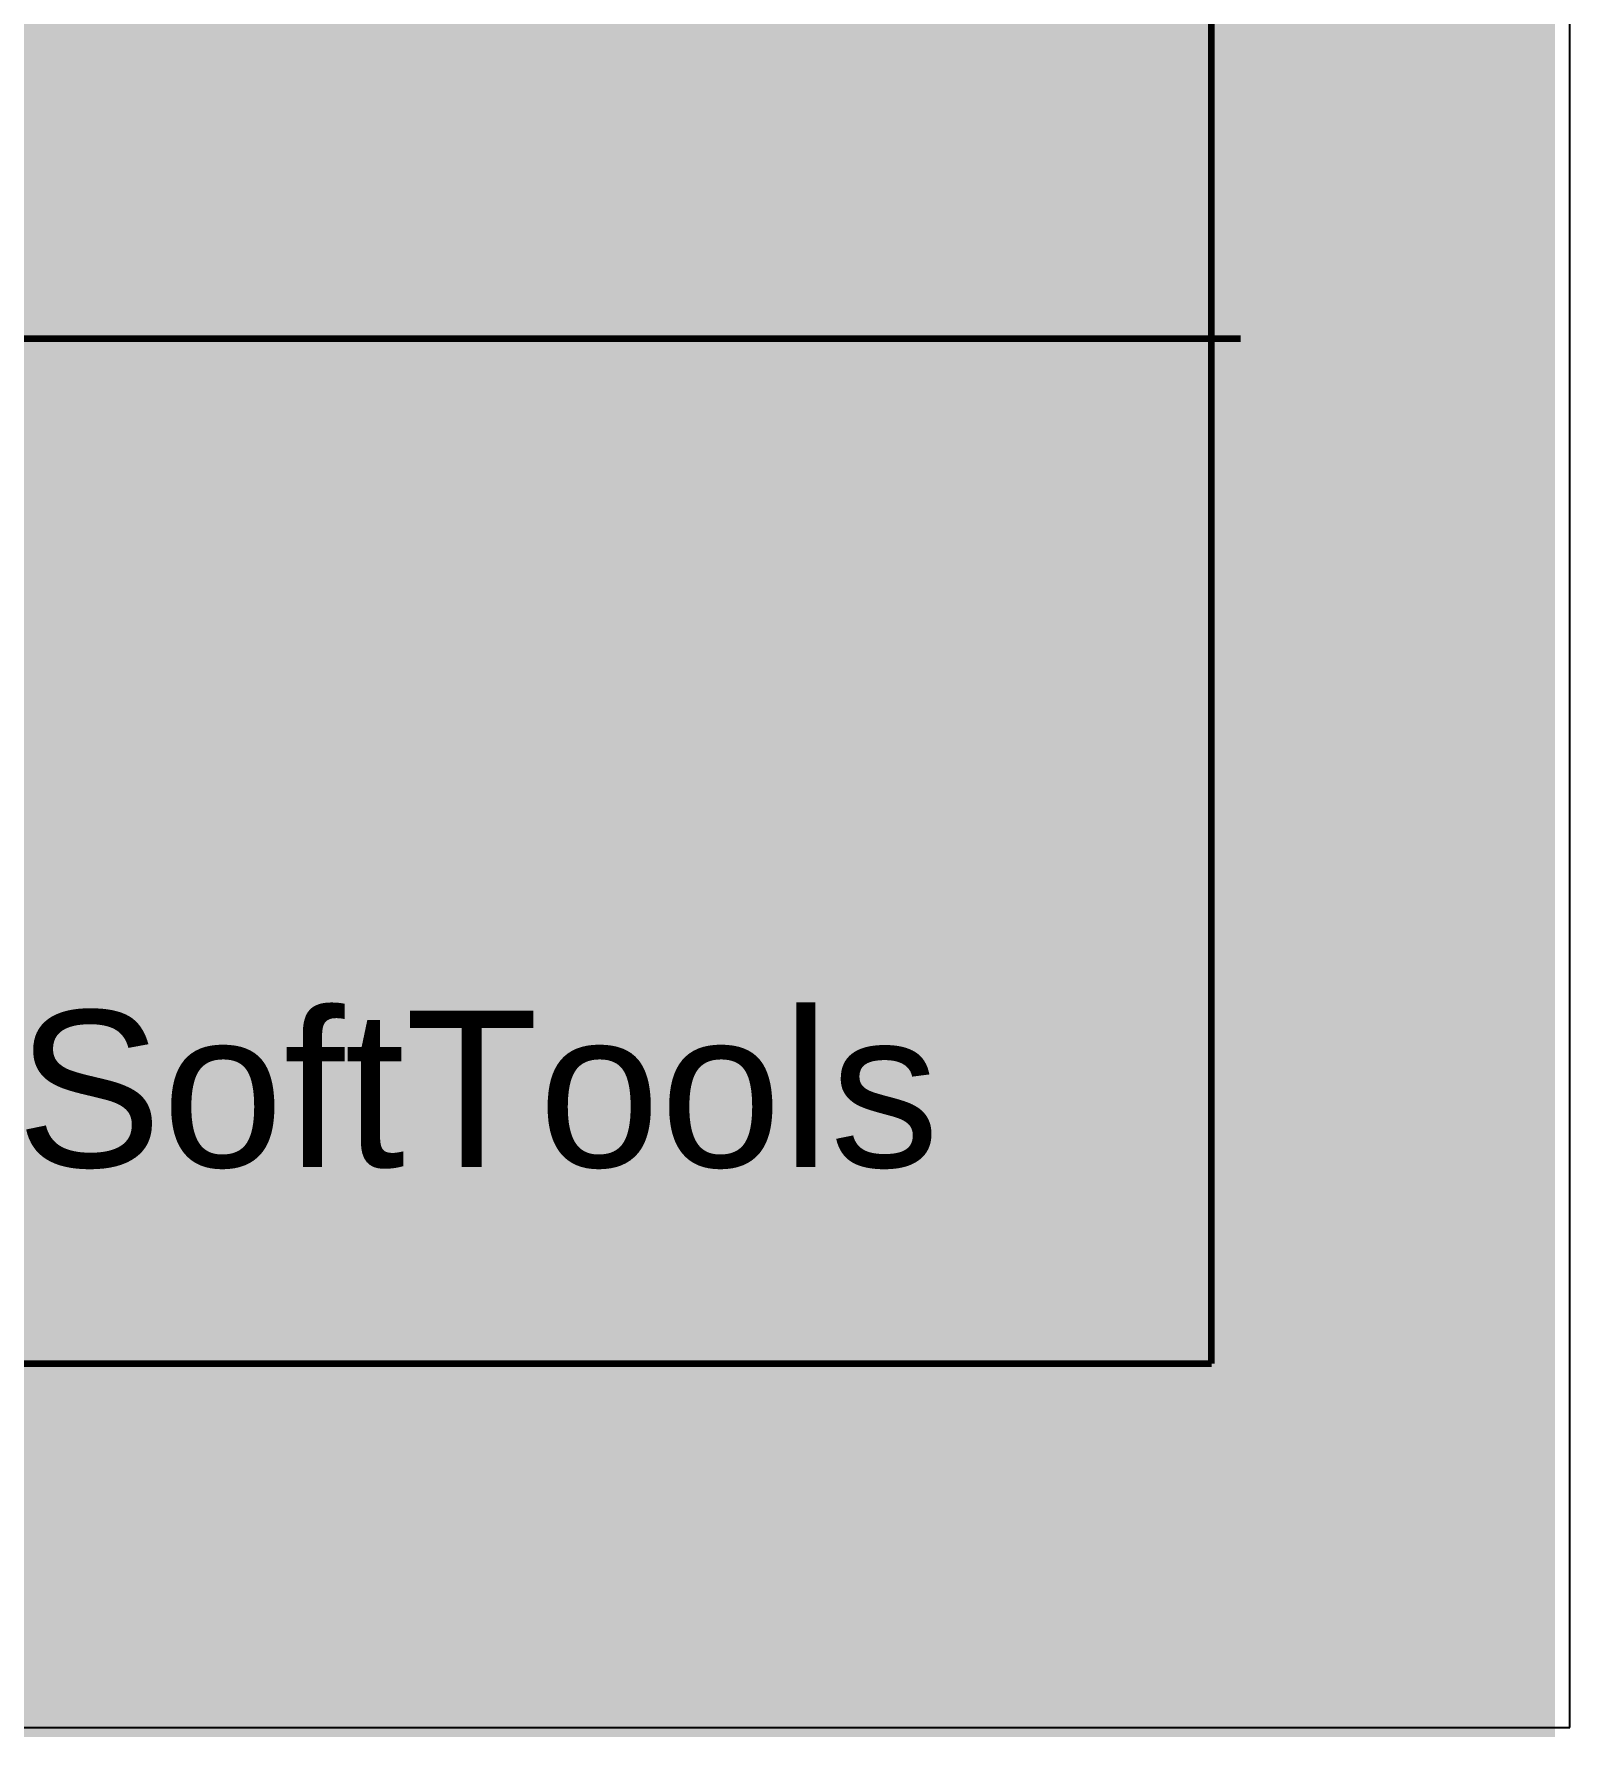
# Model space of a CAD drawing. Header units: millimetres. Extents: x 0 to 295, y 2 to 210.
# Drawn here: x 272.94 to 294.65, y 1.77 to 25.84 of the extents above; entities that cross this region are included whole.
import ezdxf
from ezdxf.xclip import XClip

# ---------------------------------------------------------------- set-up
doc = ezdxf.new("R2010")
doc.units = ezdxf.units.MM
doc.header["$MEASUREMENT"] = 0
doc.layers.get('0').update_dxf_attribs({"linetype": 'CONTINUOUS'})
doc.layers.add('283D420', color=7, linetype='CONTINUOUS')
doc.styles.add('283D4C0', font='Arial.ttf')

# ---------------------------------------------------------------- blocks, each defined once
blk = doc.blocks.new('MF27EC030')
at = {"true_color": 0x000007}
h = blk.add_hatch(color=0, dxfattribs=at)
h.paths.add_polyline_path([(279.939, 4.855), (280.267, 4.855), (280.382, 3.805), (280.989, 4.855), (281.317, 4.855), (281.038, 3.543), (280.808, 3.543), (281.038, 4.593), (280.431, 3.543), (280.234, 3.543), (280.103, 4.642), (279.874, 3.543), (279.644, 3.543)])
edge = h.paths.add_edge_path()
edge.add_spline(control_points=[(284.072, 3.707), (283.99, 3.641), (283.924, 3.592), (283.858, 3.559), (283.858, 3.559), (283.776, 3.527), (283.711, 3.51), (283.629, 3.51), (283.629, 3.51), (283.498, 3.51), (283.399, 3.543), (283.334, 3.625), (283.334, 3.625), (283.252, 3.691), (283.219, 3.773), (283.219, 3.887), (283.219, 3.887), (283.219, 3.969), (283.235, 4.035), (283.268, 4.084), (283.268, 4.084), (283.301, 4.133), (283.35, 4.183), (283.399, 4.215), (283.399, 4.215), (283.465, 4.248), (283.53, 4.281), (283.612, 4.297), (283.612, 4.297), (283.662, 4.297), (283.744, 4.314), (283.891, 4.314), (283.891, 4.314), (284.022, 4.314), (284.137, 4.33), (284.186, 4.363), (284.186, 4.363), (284.203, 4.429), (284.219, 4.478), (284.219, 4.511), (284.219, 4.511), (284.219, 4.56), (284.203, 4.609), (284.154, 4.625), (284.154, 4.625), (284.104, 4.675), (284.039, 4.691), (283.94, 4.691), (283.94, 4.691), (283.842, 4.691), (283.76, 4.675), (283.711, 4.625), (283.711, 4.625), (283.645, 4.593), (283.596, 4.527), (283.58, 4.461)], knot_values=[0, 0, 0, 0, 0.017857, 0.017857, 0.017857, 0.017857, 0.035714, 0.035714, 0.035714, 0.035714, 0.053571, 0.053571, 0.053571, 0.053571, 0.071429, 0.071429, 0.071429, 0.071429, 0.089286, 0.089286, 0.089286, 0.089286, 0.107143, 0.107143, 0.107143, 0.107143, 0.125, 0.125, 0.125, 0.125, 0.142857, 0.142857, 0.142857, 0.142857, 0.160714, 0.160714, 0.160714, 0.160714, 0.178571, 0.178571, 0.178571, 0.178571, 0.196429, 0.196429, 0.196429, 0.196429, 0.214286, 0.214286, 0.214286, 0.214286, 0.232143, 0.232143, 0.232143, 0.232143, 1, 1, 1, 1], degree=3, periodic=0)
edge.add_line((283.58, 4.461), (283.35, 4.478))
edge.add_spline(control_points=[(283.35, 4.478), (283.399, 4.609), (283.465, 4.707), (283.563, 4.773), (283.563, 4.773), (283.662, 4.839), (283.793, 4.871), (283.94, 4.871), (283.94, 4.871), (284.104, 4.871), (284.236, 4.839), (284.334, 4.757), (284.334, 4.757), (284.4, 4.707), (284.432, 4.625), (284.432, 4.543), (284.432, 4.543), (284.432, 4.461), (284.432, 4.379), (284.4, 4.297)], knot_values=[0, 0, 0, 0, 0.05, 0.05, 0.05, 0.05, 0.1, 0.1, 0.1, 0.1, 0.15, 0.15, 0.15, 0.15, 0.2, 0.2, 0.2, 0.2, 1, 1, 1, 1], degree=3, periodic=0)
edge.add_line((284.4, 4.297), (284.334, 3.969))
edge.add_spline(control_points=[(284.334, 3.969), (284.318, 3.871), (284.301, 3.789), (284.301, 3.723), (284.301, 3.723), (284.301, 3.674), (284.301, 3.625), (284.318, 3.543)], knot_values=[0, 0, 0, 0, 0.125, 0.125, 0.125, 0.125, 1, 1, 1, 1], degree=3, periodic=0)
edge.add_line((284.318, 3.543), (284.104, 3.543))
edge.add_spline(control_points=[(284.104, 3.543), (284.088, 3.592), (284.072, 3.641), (284.072, 3.707)], knot_values=[0, 0, 0, 0, 1, 1, 1, 1], degree=3, periodic=0)
edge = h.paths.add_edge_path()
edge.add_spline(control_points=[(284.154, 4.199), (284.121, 4.199), (284.088, 4.183), (284.055, 4.183), (284.055, 4.183), (284.022, 4.166), (283.957, 4.166), (283.875, 4.15), (283.875, 4.15), (283.744, 4.15), (283.662, 4.133), (283.596, 4.117), (283.596, 4.117), (283.547, 4.101), (283.514, 4.068), (283.481, 4.019), (283.481, 4.019), (283.448, 3.986), (283.448, 3.953), (283.448, 3.904), (283.448, 3.904), (283.448, 3.838), (283.465, 3.789), (283.514, 3.74), (283.514, 3.74), (283.547, 3.707), (283.612, 3.691), (283.694, 3.691), (283.694, 3.691), (283.76, 3.691), (283.842, 3.707), (283.908, 3.74), (283.908, 3.74), (283.973, 3.789), (284.022, 3.838), (284.072, 3.904), (284.072, 3.904), (284.104, 3.969), (284.137, 4.068), (284.154, 4.199)], knot_values=[0, 0, 0, 0, 0.025, 0.025, 0.025, 0.025, 0.05, 0.05, 0.05, 0.05, 0.075, 0.075, 0.075, 0.075, 0.1, 0.1, 0.1, 0.1, 0.125, 0.125, 0.125, 0.125, 0.15, 0.15, 0.15, 0.15, 0.175, 0.175, 0.175, 0.175, 0.2, 0.2, 0.2, 0.2, 0.225, 0.225, 0.225, 0.225, 1, 1, 1, 1], degree=3, periodic=0)
h.paths.add_polyline_path([(286.056, 3.543), (286.335, 4.855), (286.564, 4.855), (286.515, 4.625), (286.515, 4.625), (286.525, 4.637), (286.535, 4.649), (286.545, 4.661), (286.555, 4.672), (286.564, 4.683), (286.574, 4.693), (286.583, 4.703), (286.592, 4.713), (286.601, 4.722), (286.61, 4.731), (286.619, 4.74), (286.628, 4.748), (286.636, 4.756), (286.645, 4.764), (286.653, 4.771), (286.662, 4.778), (286.67, 4.785), (286.679, 4.791), (286.687, 4.797), (286.695, 4.803), (286.703, 4.808), (286.712, 4.813), (286.72, 4.818), (286.728, 4.822), (286.736, 4.826), (286.745, 4.83), (286.753, 4.834), (286.762, 4.837), (286.771, 4.84), (286.78, 4.844), (286.789, 4.847), (286.798, 4.849), (286.807, 4.852), (286.816, 4.855), (286.825, 4.857), (286.835, 4.859), (286.844, 4.861), (286.853, 4.863), (286.862, 4.864), (286.871, 4.866), (286.881, 4.867), (286.89, 4.868), (286.898, 4.869), (286.907, 4.87), (286.916, 4.871), (286.925, 4.871), (286.933, 4.871), (286.941, 4.871), (286.951, 4.871), (286.961, 4.871), (286.971, 4.871), (286.981, 4.87), (286.991, 4.869), (287, 4.868), (287.009, 4.867), (287.018, 4.865), (287.027, 4.864), (287.036, 4.862), (287.045, 4.859), (287.054, 4.857), (287.063, 4.854), (287.071, 4.851), (287.08, 4.848), (287.088, 4.845), (287.097, 4.841), (287.105, 4.837), (287.113, 4.832), (287.122, 4.828), (287.13, 4.823), (287.138, 4.817), (287.146, 4.812), (287.154, 4.806), (287.154, 4.806), (287.161, 4.801), (287.166, 4.797), (287.172, 4.792), (287.178, 4.787), (287.183, 4.781), (287.188, 4.775), (287.193, 4.769), (287.198, 4.763), (287.203, 4.756), (287.207, 4.749), (287.212, 4.742), (287.216, 4.734), (287.22, 4.726), (287.224, 4.718), (287.228, 4.71), (287.231, 4.701), (287.234, 4.693), (287.238, 4.684), (287.24, 4.674), (287.243, 4.665), (287.246, 4.655), (287.248, 4.645), (287.251, 4.636), (287.253, 4.625), (287.261, 4.636), (287.269, 4.645), (287.278, 4.655), (287.286, 4.665), (287.294, 4.674), (287.302, 4.684), (287.311, 4.693), (287.319, 4.702), (287.328, 4.711), (287.336, 4.719), (287.345, 4.728), (287.353, 4.736), (287.362, 4.744), (287.371, 4.752), (287.38, 4.76), (287.389, 4.767), (287.398, 4.775), (287.407, 4.782), (287.417, 4.789), (287.426, 4.796), (287.436, 4.803), (287.446, 4.809), (287.456, 4.816), (287.466, 4.822), (287.474, 4.826), (287.483, 4.83), (287.491, 4.834), (287.5, 4.837), (287.509, 4.84), (287.518, 4.844), (287.527, 4.847), (287.537, 4.849), (287.546, 4.852), (287.555, 4.855), (287.565, 4.857), (287.575, 4.859), (287.584, 4.861), (287.594, 4.863), (287.604, 4.864), (287.614, 4.866), (287.624, 4.867), (287.634, 4.868), (287.645, 4.869), (287.655, 4.87), (287.665, 4.871), (287.675, 4.871), (287.685, 4.871), (287.696, 4.871), (287.696, 4.871), (287.71, 4.871), (287.724, 4.871), (287.737, 4.871), (287.75, 4.87), (287.763, 4.869), (287.776, 4.868), (287.788, 4.867), (287.799, 4.865), (287.811, 4.864), (287.822, 4.862), (287.833, 4.859), (287.843, 4.857), (287.853, 4.854), (287.863, 4.851), (287.872, 4.848), (287.881, 4.845), (287.89, 4.841), (287.899, 4.837), (287.907, 4.832), (287.914, 4.828), (287.922, 4.823), (287.929, 4.817), (287.935, 4.812), (287.942, 4.806), (287.942, 4.806), (287.948, 4.798), (287.954, 4.789), (287.959, 4.781), (287.965, 4.773), (287.97, 4.764), (287.975, 4.756), (287.98, 4.748), (287.985, 4.739), (287.989, 4.73), (287.993, 4.721), (287.997, 4.712), (288.001, 4.703), (288.005, 4.694), (288.008, 4.684), (288.011, 4.675), (288.013, 4.665), (288.016, 4.655), (288.018, 4.644), (288.019, 4.634), (288.021, 4.623), (288.022, 4.612), (288.023, 4.6), (288.023, 4.588), (288.024, 4.576), (288.024, 4.576), (288.024, 4.572), (288.023, 4.567), (288.023, 4.562), (288.022, 4.557), (288.022, 4.551), (288.021, 4.545), (288.02, 4.539), (288.019, 4.532), (288.018, 4.525), (288.016, 4.518), (288.015, 4.51), (288.013, 4.502), (288.012, 4.494), (288.01, 4.485), (288.008, 4.476), (288.007, 4.467), (288.005, 4.457), (288.003, 4.447), (288.001, 4.437), (287.999, 4.426), (287.997, 4.415), (287.995, 4.403), (287.993, 4.392), (287.991, 4.379), (287.991, 4.379), (287.827, 3.543), (287.597, 3.543), (287.778, 4.412), (287.778, 4.412), (287.78, 4.42), (287.781, 4.428), (287.783, 4.436), (287.785, 4.444), (287.786, 4.451), (287.787, 4.458), (287.788, 4.465), (287.789, 4.472), (287.79, 4.479), (287.791, 4.486), (287.791, 4.492), (287.792, 4.498), (287.792, 4.504), (287.793, 4.51), (287.793, 4.516), (287.793, 4.521), (287.794, 4.527), (287.794, 4.532), (287.794, 4.537), (287.794, 4.542), (287.794, 4.547), (287.794, 4.551), (287.794, 4.556), (287.794, 4.56), (287.794, 4.56), (287.794, 4.564), (287.794, 4.568), (287.794, 4.572), (287.794, 4.576), (287.794, 4.58), (287.794, 4.584), (287.793, 4.588), (287.793, 4.593), (287.792, 4.597), (287.792, 4.601), (287.791, 4.605), (287.79, 4.609), (287.789, 4.613), (287.788, 4.617), (287.786, 4.621), (287.784, 4.625), (287.782, 4.629), (287.78, 4.634), (287.778, 4.638), (287.775, 4.642), (287.772, 4.646), (287.769, 4.65), (287.765, 4.654), (287.761, 4.658), (287.757, 4.66), (287.753, 4.662), (287.749, 4.664), (287.745, 4.666), (287.741, 4.668), (287.736, 4.67), (287.732, 4.672), (287.728, 4.674), (287.723, 4.676), (287.719, 4.677), (287.715, 4.679), (287.71, 4.681), (287.705, 4.682), (287.701, 4.684), (287.696, 4.685), (287.691, 4.686), (287.686, 4.687), (287.681, 4.688), (287.675, 4.689), (287.67, 4.69), (287.664, 4.69), (287.658, 4.691), (287.653, 4.691), (287.646, 4.691), (287.638, 4.691), (287.63, 4.691), (287.622, 4.69), (287.614, 4.69), (287.605, 4.689), (287.597, 4.688), (287.589, 4.686), (287.581, 4.685), (287.573, 4.683), (287.564, 4.681), (287.556, 4.679), (287.548, 4.677), (287.54, 4.674), (287.532, 4.671), (287.523, 4.668), (287.515, 4.664), (287.507, 4.66), (287.499, 4.656), (287.491, 4.652), (287.482, 4.647), (287.474, 4.642), (287.466, 4.637), (287.458, 4.631), (287.45, 4.625), (287.44, 4.621), (287.43, 4.617), (287.42, 4.612), (287.411, 4.608), (287.403, 4.603), (287.394, 4.598), (287.386, 4.592), (287.378, 4.587), (287.37, 4.582), (287.363, 4.576), (287.356, 4.57), (287.349, 4.564), (287.343, 4.558), (287.336, 4.551), (287.33, 4.545), (287.325, 4.538), (287.319, 4.531), (287.314, 4.524), (287.308, 4.517), (287.304, 4.509), (287.299, 4.502), (287.294, 4.494), (287.29, 4.486), (287.286, 4.478), (287.28, 4.469), (287.274, 4.461), (287.268, 4.452), (287.262, 4.442), (287.257, 4.432), (287.252, 4.422), (287.247, 4.412), (287.242, 4.401), (287.237, 4.39), (287.233, 4.379), (287.228, 4.367), (287.224, 4.355), (287.22, 4.342), (287.216, 4.329), (287.213, 4.316), (287.209, 4.303), (287.206, 4.289), (287.203, 4.275), (287.2, 4.26), (287.197, 4.245), (287.194, 4.23), (287.192, 4.215), (287.189, 4.199), (287.187, 4.183), (287.187, 4.183), (287.056, 3.543), (286.827, 3.543), (287.007, 4.429), (287.007, 4.429), (287.009, 4.435), (287.011, 4.441), (287.012, 4.447), (287.014, 4.453), (287.015, 4.459), (287.016, 4.465), (287.017, 4.471), (287.018, 4.477), (287.019, 4.482), (287.02, 4.488), (287.021, 4.493), (287.021, 4.498), (287.022, 4.503), (287.022, 4.508), (287.022, 4.513), (287.023, 4.517), (287.023, 4.521), (287.023, 4.525), (287.023, 4.529), (287.023, 4.533), (287.023, 4.536), (287.023, 4.539), (287.023, 4.541), (287.023, 4.543), (287.023, 4.543), (287.023, 4.549), (287.023, 4.555), (287.023, 4.561), (287.023, 4.567), (287.023, 4.572), (287.023, 4.577), (287.022, 4.583), (287.022, 4.588), (287.022, 4.593), (287.021, 4.597), (287.02, 4.602), (287.019, 4.607), (287.018, 4.611), (287.017, 4.616), (287.015, 4.62), (287.014, 4.625), (287.012, 4.629), (287.009, 4.633), (287.007, 4.638), (287.004, 4.642), (287.001, 4.646), (286.998, 4.65), (286.994, 4.654), (286.991, 4.658), (286.986, 4.66), (286.982, 4.662), (286.978, 4.664), (286.974, 4.666), (286.97, 4.668), (286.966, 4.67), (286.962, 4.672), (286.958, 4.674), (286.954, 4.676), (286.95, 4.677), (286.945, 4.679), (286.941, 4.681), (286.937, 4.682), (286.933, 4.684), (286.929, 4.685), (286.925, 4.686), (286.921, 4.687), (286.917, 4.688), (286.913, 4.689), (286.909, 4.69), (286.904, 4.69), (286.9, 4.691), (286.896, 4.691), (286.892, 4.691), (286.884, 4.691), (286.876, 4.691), (286.868, 4.69), (286.859, 4.69), (286.851, 4.689), (286.843, 4.688), (286.835, 4.686), (286.827, 4.685), (286.818, 4.683), (286.81, 4.681), (286.802, 4.679), (286.794, 4.677), (286.786, 4.674), (286.777, 4.671), (286.769, 4.668), (286.761, 4.664), (286.753, 4.66), (286.745, 4.656), (286.736, 4.652), (286.728, 4.647), (286.72, 4.642), (286.712, 4.637), (286.704, 4.631), (286.695, 4.625), (286.685, 4.621), (286.675, 4.617), (286.666, 4.612), (286.657, 4.608), (286.648, 4.603), (286.639, 4.597), (286.631, 4.592), (286.623, 4.586), (286.615, 4.581), (286.608, 4.575), (286.6, 4.568), (286.593, 4.562), (286.586, 4.555), (286.579, 4.548), (286.572, 4.541), (286.565, 4.533), (286.559, 4.525), (286.552, 4.517), (286.546, 4.508), (286.54, 4.5), (286.533, 4.491), (286.527, 4.481), (286.521, 4.471), (286.515, 4.461), (286.511, 4.453), (286.506, 4.444), (286.502, 4.435), (286.497, 4.426), (286.493, 4.416), (286.488, 4.406), (286.483, 4.396), (286.479, 4.385), (286.474, 4.374), (286.469, 4.362), (286.464, 4.351), (286.46, 4.338), (286.455, 4.326), (286.451, 4.313), (286.446, 4.3), (286.442, 4.286), (286.438, 4.273), (286.434, 4.258), (286.431, 4.244), (286.427, 4.229), (286.424, 4.214), (286.421, 4.198), (286.419, 4.182), (286.417, 4.166), (286.417, 4.166), (286.285, 3.543), (286.056, 3.543), (286.285, 3.543)])
h.paths.add_polyline_path([(291.648, 3.543), (292.681, 5.347), (292.96, 5.347), (293.255, 3.543), (293.025, 3.543), (292.943, 4.068), (292.205, 4.068), (291.926, 3.543), (291.648, 3.543), (291.926, 3.543)])
h.paths.add_polyline_path([(292.32, 4.248), (292.91, 4.248), (292.845, 4.691), (292.845, 4.691), (292.841, 4.713), (292.837, 4.736), (292.833, 4.758), (292.83, 4.78), (292.826, 4.801), (292.823, 4.823), (292.82, 4.844), (292.817, 4.865), (292.815, 4.885), (292.812, 4.906), (292.81, 4.925), (292.808, 4.945), (292.806, 4.964), (292.804, 4.983), (292.802, 5.002), (292.801, 5.02), (292.8, 5.038), (292.799, 5.055), (292.798, 5.072), (292.797, 5.089), (292.796, 5.105), (292.796, 5.12), (292.796, 5.136), (292.796, 5.15), (292.796, 5.15), (292.789, 5.138), (292.783, 5.125), (292.776, 5.112), (292.77, 5.098), (292.763, 5.084), (292.756, 5.07), (292.749, 5.056), (292.742, 5.041), (292.734, 5.026), (292.727, 5.011), (292.719, 4.996), (292.712, 4.98), (292.704, 4.964), (292.696, 4.948), (292.688, 4.931), (292.68, 4.914), (292.672, 4.897), (292.664, 4.88), (292.656, 4.863), (292.648, 4.845), (292.64, 4.827), (292.632, 4.809), (292.623, 4.791), (292.615, 4.773), (292.32, 4.248), (292.615, 4.773)])
h.paths.add_polyline_path([(294.649, 3.543), (294.649, 4.002)])
h.paths.add_polyline_path([(294.649, 4.199), (294.649, 4.953)])
h.paths.add_polyline_path([(294.649, 3.543), (294.649, 4.002), (294.649, 4.215), (294.649, 5.347), (294.649, 4.199), (294.649, 4.002)])
h.paths.add_polyline_path([(294.649, 4.199), (294.649, 4.953)])
at = {"color": 0, "linetype": 'Continuous', "lineweight": 100, "true_color": 0x000007}
for points in [[(4.838, 190.421), (4.838, 7.052), (289.581, 7.052), (289.581, 190.421)], [(289.991, 21.532), (169.151, 21.532), (169.151, 21.532)]]:
    blk.add_lwpolyline(points, dxfattribs=at)
blk = doc.blocks.new('27EC570')
at = {"layer": '283D420', "color": 0, "true_color": 0x000001, "style": '283D4C0'}
blk.add_text('Created in Free Online PDF to DWG Converter by CADSoftTools', height=1, dxfattribs=at).set_placement((0, 0))

msp = doc.modelspace()

# ---------------------------------------------------------------- hatches: boundary and pattern name
at = {"true_color": 0xffffff}
for points in [[(-0.131, 210.23), (-0.131, 1.772), (294.435, 1.772), (294.435, 210.23)], [(-0.131, 210.23), (-0.131, 2.034), (294.435, 2.034), (294.435, 210.23)]]:
    msp.add_hatch(color=0, dxfattribs=at).paths.add_polyline_path(points)
at = {"true_color": 0x000007}
h = msp.add_hatch(color=0, dxfattribs=at)
h.paths.add_polyline_path([(275.954, 5.347), (276.184, 5.347), (276.151, 5.167), (276.151, 5.167), (276.174, 5.166), (276.196, 5.165), (276.218, 5.164), (276.24, 5.162), (276.261, 5.16), (276.283, 5.157), (276.304, 5.154), (276.325, 5.15), (276.345, 5.146), (276.366, 5.141), (276.386, 5.135), (276.405, 5.13), (276.425, 5.123), (276.444, 5.116), (276.462, 5.109), (276.48, 5.101), (276.498, 5.092), (276.515, 5.083), (276.532, 5.074), (276.549, 5.064), (276.565, 5.054), (276.581, 5.042), (276.596, 5.031), (276.61, 5.019), (276.61, 5.019), (276.626, 5.008), (276.641, 4.997), (276.656, 4.985), (276.669, 4.973), (276.682, 4.959), (276.694, 4.945), (276.705, 4.931), (276.715, 4.916), (276.725, 4.9), (276.734, 4.883), (276.742, 4.866), (276.75, 4.849), (276.756, 4.831), (276.763, 4.812), (276.768, 4.792), (276.773, 4.772), (276.777, 4.752), (276.781, 4.731), (276.784, 4.709), (276.786, 4.687), (276.788, 4.664), (276.79, 4.641), (276.79, 4.617), (276.791, 4.593), (276.79, 4.574), (276.79, 4.556), (276.789, 4.537), (276.788, 4.519), (276.786, 4.5), (276.784, 4.482), (276.782, 4.463), (276.779, 4.445), (276.776, 4.427), (276.772, 4.408), (276.768, 4.39), (276.764, 4.371), (276.759, 4.353), (276.754, 4.334), (276.748, 4.316), (276.742, 4.297), (276.735, 4.279), (276.728, 4.26), (276.721, 4.242), (276.713, 4.224), (276.704, 4.205), (276.695, 4.187), (276.686, 4.168), (276.676, 4.15), (276.665, 4.132), (276.655, 4.114), (276.644, 4.097), (276.632, 4.08), (276.62, 4.064), (276.608, 4.048), (276.596, 4.033), (276.583, 4.018), (276.57, 4.004), (276.556, 3.99), (276.542, 3.976), (276.528, 3.963), (276.514, 3.951), (276.499, 3.938), (276.484, 3.927), (276.468, 3.915), (276.452, 3.904), (276.436, 3.894), (276.419, 3.884), (276.403, 3.874), (276.385, 3.864), (276.368, 3.855), (276.35, 3.847), (276.331, 3.838), (276.315, 3.83), (276.298, 3.823), (276.281, 3.815), (276.263, 3.808), (276.245, 3.801), (276.227, 3.795), (276.209, 3.789), (276.19, 3.784), (276.171, 3.778), (276.152, 3.773), (276.132, 3.769), (276.112, 3.764), (276.092, 3.761), (276.072, 3.757), (276.051, 3.754), (276.03, 3.751), (276.009, 3.748), (275.988, 3.746), (275.966, 3.744), (275.945, 3.743), (275.923, 3.741), (275.901, 3.741), (275.878, 3.74), (275.856, 3.74), (275.807, 3.543), (275.577, 3.543), (275.626, 3.756), (275.626, 3.756), (275.604, 3.756), (275.582, 3.757), (275.56, 3.759), (275.539, 3.76), (275.518, 3.763), (275.497, 3.765), (275.477, 3.769), (275.457, 3.773), (275.437, 3.777), (275.418, 3.782), (275.399, 3.787), (275.38, 3.793), (275.362, 3.8), (275.344, 3.806), (275.327, 3.814), (275.309, 3.822), (275.292, 3.83), (275.276, 3.839), (275.26, 3.849), (275.244, 3.859), (275.228, 3.869), (275.213, 3.88), (275.198, 3.892), (275.184, 3.904), (275.184, 3.904), (275.169, 3.916), (275.156, 3.929), (275.143, 3.943), (275.13, 3.957), (275.118, 3.972), (275.107, 3.987), (275.096, 4.002), (275.086, 4.018), (275.076, 4.034), (275.067, 4.051), (275.058, 4.069), (275.05, 4.086), (275.043, 4.104), (275.036, 4.123), (275.03, 4.142), (275.024, 4.161), (275.02, 4.181), (275.015, 4.201), (275.012, 4.222), (275.009, 4.243), (275.006, 4.264), (275.005, 4.286), (275.004, 4.308), (275.003, 4.33), (275.004, 4.359), (275.005, 4.387), (275.007, 4.415), (275.01, 4.442), (275.014, 4.469), (275.018, 4.496), (275.024, 4.523), (275.03, 4.549), (275.037, 4.575), (275.045, 4.6), (275.053, 4.625), (275.063, 4.65), (275.073, 4.674), (275.084, 4.698), (275.095, 4.722), (275.108, 4.746), (275.121, 4.769), (275.135, 4.791), (275.149, 4.814), (275.165, 4.836), (275.181, 4.857), (275.197, 4.879), (275.215, 4.9), (275.233, 4.921), (275.233, 4.921), (275.254, 4.941), (275.275, 4.96), (275.297, 4.979), (275.32, 4.997), (275.344, 5.014), (275.368, 5.031), (275.393, 5.046), (275.419, 5.061), (275.446, 5.076), (275.473, 5.089), (275.501, 5.102), (275.53, 5.113), (275.56, 5.124), (275.59, 5.134), (275.621, 5.143), (275.653, 5.151), (275.686, 5.159), (275.719, 5.165), (275.754, 5.17), (275.789, 5.175), (275.825, 5.178), (275.862, 5.181), (275.899, 5.182), (275.938, 5.183), (275.938, 5.183), (275.954, 5.347), (275.938, 5.183)])
h.paths.add_polyline_path([(275.889, 4.986), (275.889, 4.986), (275.862, 4.984), (275.837, 4.981), (275.812, 4.978), (275.787, 4.974), (275.764, 4.969), (275.741, 4.964), (275.718, 4.959), (275.696, 4.953), (275.675, 4.946), (275.654, 4.939), (275.634, 4.931), (275.614, 4.923), (275.595, 4.914), (275.576, 4.904), (275.558, 4.894), (275.54, 4.883), (275.523, 4.871), (275.506, 4.859), (275.489, 4.847), (275.473, 4.833), (275.458, 4.819), (275.443, 4.804), (275.428, 4.789), (275.413, 4.773), (275.413, 4.773), (275.399, 4.754), (275.386, 4.736), (275.373, 4.718), (275.361, 4.699), (275.35, 4.68), (275.339, 4.662), (275.329, 4.643), (275.32, 4.624), (275.311, 4.605), (275.303, 4.586), (275.295, 4.567), (275.288, 4.547), (275.282, 4.528), (275.276, 4.508), (275.271, 4.488), (275.266, 4.468), (275.262, 4.448), (275.259, 4.427), (275.256, 4.406), (275.253, 4.385), (275.252, 4.364), (275.25, 4.342), (275.249, 4.32), (275.249, 4.297), (275.249, 4.285), (275.25, 4.273), (275.251, 4.261), (275.252, 4.25), (275.253, 4.238), (275.255, 4.227), (275.258, 4.215), (275.26, 4.204), (275.263, 4.194), (275.266, 4.183), (275.27, 4.172), (275.274, 4.162), (275.278, 4.152), (275.283, 4.142), (275.288, 4.132), (275.293, 4.122), (275.299, 4.113), (275.305, 4.104), (275.311, 4.095), (275.317, 4.086), (275.324, 4.077), (275.332, 4.068), (275.34, 4.06), (275.348, 4.051), (275.348, 4.051), (275.358, 4.043), (275.368, 4.036), (275.379, 4.028), (275.39, 4.021), (275.401, 4.015), (275.412, 4.008), (275.424, 4.002), (275.436, 3.997), (275.448, 3.991), (275.46, 3.986), (275.472, 3.982), (275.485, 3.978), (275.498, 3.974), (275.511, 3.97), (275.525, 3.967), (275.538, 3.964), (275.552, 3.961), (275.567, 3.959), (275.581, 3.957), (275.596, 3.956), (275.611, 3.955), (275.627, 3.954), (275.643, 3.953), (275.659, 3.953), (275.659, 3.953)])
h.paths.add_polyline_path([(275.889, 4.986), (275.659, 3.953)])
h.paths.add_polyline_path([(275.889, 3.937), (275.889, 3.937), (275.915, 3.939), (275.941, 3.942), (275.966, 3.945), (275.991, 3.949), (276.016, 3.953), (276.039, 3.958), (276.063, 3.964), (276.085, 3.97), (276.108, 3.977), (276.13, 3.984), (276.151, 3.992), (276.172, 4), (276.192, 4.009), (276.212, 4.019), (276.231, 4.029), (276.249, 4.04), (276.268, 4.051), (276.285, 4.063), (276.303, 4.076), (276.319, 4.09), (276.335, 4.104), (276.351, 4.118), (276.366, 4.134), (276.381, 4.15), (276.381, 4.15), (276.395, 4.168), (276.408, 4.187), (276.421, 4.205), (276.434, 4.224), (276.446, 4.242), (276.457, 4.261), (276.468, 4.28), (276.478, 4.299), (276.488, 4.318), (276.497, 4.337), (276.506, 4.356), (276.514, 4.375), (276.521, 4.395), (276.528, 4.415), (276.534, 4.435), (276.54, 4.455), (276.545, 4.475), (276.549, 4.496), (276.553, 4.517), (276.556, 4.538), (276.558, 4.559), (276.56, 4.581), (276.561, 4.603), (276.561, 4.625), (276.561, 4.64), (276.56, 4.653), (276.559, 4.667), (276.557, 4.68), (276.555, 4.693), (276.552, 4.706), (276.549, 4.718), (276.546, 4.73), (276.542, 4.742), (276.538, 4.753), (276.533, 4.764), (276.528, 4.775), (276.523, 4.786), (276.517, 4.796), (276.511, 4.806), (276.505, 4.816), (276.499, 4.826), (276.492, 4.835), (276.485, 4.844), (276.478, 4.853), (276.47, 4.862), (276.462, 4.871), (276.454, 4.879), (276.446, 4.888), (276.446, 4.888), (276.436, 4.894), (276.425, 4.9), (276.414, 4.905), (276.403, 4.911), (276.391, 4.916), (276.379, 4.921), (276.367, 4.926), (276.354, 4.931), (276.341, 4.935), (276.328, 4.939), (276.314, 4.943), (276.301, 4.947), (276.287, 4.951), (276.273, 4.954), (276.258, 4.957), (276.243, 4.959), (276.228, 4.962), (276.213, 4.964), (276.198, 4.966), (276.182, 4.967), (276.167, 4.968), (276.151, 4.969), (276.135, 4.97), (276.118, 4.97), (276.118, 4.97)])
h.paths.add_polyline_path([(275.889, 3.937), (276.118, 4.97)])
edge = h.paths.add_edge_path()
edge.add_spline(control_points=[(279.021, 4.035), (279.021, 4.297), (279.103, 4.511), (279.25, 4.675), (279.25, 4.675), (279.365, 4.806), (279.529, 4.871), (279.726, 4.871), (279.726, 4.871), (279.89, 4.871), (280.021, 4.822), (280.12, 4.724), (280.12, 4.724), (280.218, 4.625), (280.251, 4.494), (280.251, 4.33), (280.251, 4.33), (280.251, 4.183), (280.234, 4.035), (280.169, 3.92), (280.169, 3.92), (280.103, 3.789), (280.021, 3.691), (279.906, 3.609), (279.906, 3.609), (279.792, 3.543), (279.677, 3.51), (279.562, 3.51), (279.562, 3.51), (279.447, 3.51), (279.365, 3.527), (279.283, 3.576), (279.283, 3.576), (279.201, 3.625), (279.136, 3.674), (279.086, 3.756), (279.086, 3.756), (279.037, 3.838), (279.021, 3.937), (279.021, 4.035)], knot_values=[0, 0, 0, 0, 0.025, 0.025, 0.025, 0.025, 0.05, 0.05, 0.05, 0.05, 0.075, 0.075, 0.075, 0.075, 0.1, 0.1, 0.1, 0.1, 0.125, 0.125, 0.125, 0.125, 0.15, 0.15, 0.15, 0.15, 0.175, 0.175, 0.175, 0.175, 0.2, 0.2, 0.2, 0.2, 0.225, 0.225, 0.225, 0.225, 1, 1, 1, 1], degree=3, periodic=0)
edge = h.paths.add_edge_path()
edge.add_spline(control_points=[(279.25, 4.051), (279.25, 3.937), (279.267, 3.838), (279.332, 3.773), (279.332, 3.773), (279.398, 3.723), (279.464, 3.691), (279.562, 3.691), (279.562, 3.691), (279.611, 3.691), (279.66, 3.691), (279.693, 3.707), (279.693, 3.707), (279.742, 3.74), (279.792, 3.756), (279.824, 3.805), (279.824, 3.805), (279.874, 3.838), (279.906, 3.887), (279.939, 3.937), (279.939, 3.937), (279.956, 3.986), (279.988, 4.035), (280.005, 4.101), (280.005, 4.101), (280.021, 4.183), (280.038, 4.265), (280.038, 4.33), (280.038, 4.33), (280.038, 4.445), (280.005, 4.543), (279.956, 4.609), (279.956, 4.609), (279.89, 4.675), (279.808, 4.707), (279.726, 4.707), (279.726, 4.707), (279.66, 4.707), (279.595, 4.691), (279.529, 4.658), (279.529, 4.658), (279.48, 4.625), (279.431, 4.576), (279.382, 4.511), (279.382, 4.511), (279.332, 4.445), (279.3, 4.363), (279.283, 4.281), (279.283, 4.281), (279.25, 4.199), (279.25, 4.133), (279.25, 4.051)], knot_values=[0, 0, 0, 0, 0.019231, 0.019231, 0.019231, 0.019231, 0.038462, 0.038462, 0.038462, 0.038462, 0.057692, 0.057692, 0.057692, 0.057692, 0.076923, 0.076923, 0.076923, 0.076923, 0.096154, 0.096154, 0.096154, 0.096154, 0.115385, 0.115385, 0.115385, 0.115385, 0.134615, 0.134615, 0.134615, 0.134615, 0.153846, 0.153846, 0.153846, 0.153846, 0.173077, 0.173077, 0.173077, 0.173077, 0.192308, 0.192308, 0.192308, 0.192308, 0.211538, 0.211538, 0.211538, 0.211538, 0.230769, 0.230769, 0.230769, 0.230769, 1, 1, 1, 1], degree=3, periodic=0)
h.paths.add_polyline_path([(281.743, 3.035), (282.12, 4.855), (282.317, 4.855), (282.284, 4.658), (282.284, 4.658), (282.294, 4.668), (282.304, 4.678), (282.314, 4.688), (282.324, 4.698), (282.333, 4.707), (282.343, 4.716), (282.352, 4.725), (282.361, 4.734), (282.37, 4.743), (282.379, 4.751), (282.388, 4.759), (282.397, 4.767), (282.406, 4.774), (282.414, 4.782), (282.423, 4.789), (282.431, 4.795), (282.44, 4.802), (282.448, 4.808), (282.456, 4.814), (282.464, 4.819), (282.473, 4.825), (282.481, 4.83), (282.489, 4.834), (282.497, 4.839), (282.504, 4.841), (282.51, 4.843), (282.516, 4.845), (282.523, 4.847), (282.53, 4.849), (282.537, 4.851), (282.544, 4.852), (282.551, 4.854), (282.559, 4.856), (282.566, 4.858), (282.574, 4.86), (282.581, 4.861), (282.589, 4.863), (282.597, 4.864), (282.605, 4.865), (282.613, 4.866), (282.621, 4.868), (282.629, 4.869), (282.637, 4.869), (282.645, 4.87), (282.653, 4.871), (282.661, 4.871), (282.669, 4.871), (282.678, 4.871), (282.694, 4.871), (282.71, 4.871), (282.725, 4.87), (282.741, 4.868), (282.756, 4.867), (282.77, 4.865), (282.785, 4.862), (282.799, 4.859), (282.812, 4.856), (282.826, 4.852), (282.839, 4.848), (282.852, 4.843), (282.865, 4.837), (282.877, 4.831), (282.889, 4.825), (282.901, 4.818), (282.913, 4.81), (282.924, 4.802), (282.936, 4.793), (282.947, 4.784), (282.958, 4.774), (282.968, 4.763), (282.979, 4.752), (282.989, 4.74), (282.989, 4.74), (282.999, 4.73), (283.009, 4.719), (283.018, 4.707), (283.027, 4.695), (283.036, 4.682), (283.044, 4.669), (283.052, 4.656), (283.06, 4.642), (283.067, 4.627), (283.073, 4.612), (283.08, 4.596), (283.086, 4.58), (283.091, 4.564), (283.096, 4.546), (283.101, 4.529), (283.105, 4.511), (283.108, 4.492), (283.111, 4.473), (283.114, 4.453), (283.116, 4.433), (283.118, 4.412), (283.119, 4.391), (283.12, 4.369), (283.12, 4.347), (283.12, 4.33), (283.12, 4.314), (283.119, 4.297), (283.118, 4.281), (283.116, 4.265), (283.115, 4.249), (283.112, 4.233), (283.11, 4.217), (283.107, 4.201), (283.105, 4.185), (283.101, 4.169), (283.098, 4.154), (283.094, 4.139), (283.09, 4.124), (283.086, 4.109), (283.082, 4.094), (283.077, 4.079), (283.072, 4.065), (283.067, 4.051), (283.062, 4.038), (283.056, 4.024), (283.05, 4.011), (283.045, 3.998), (283.038, 3.986), (283.034, 3.972), (283.03, 3.957), (283.025, 3.944), (283.019, 3.93), (283.014, 3.916), (283.008, 3.903), (283.002, 3.89), (282.996, 3.877), (282.989, 3.864), (282.983, 3.852), (282.976, 3.84), (282.969, 3.828), (282.962, 3.816), (282.954, 3.805), (282.947, 3.794), (282.939, 3.783), (282.931, 3.772), (282.923, 3.762), (282.915, 3.752), (282.907, 3.742), (282.899, 3.733), (282.891, 3.724), (282.883, 3.715), (282.874, 3.707), (282.874, 3.707), (282.866, 3.699), (282.858, 3.691), (282.85, 3.683), (282.842, 3.676), (282.833, 3.668), (282.825, 3.661), (282.817, 3.654), (282.809, 3.647), (282.801, 3.64), (282.792, 3.634), (282.784, 3.627), (282.776, 3.621), (282.768, 3.615), (282.76, 3.609), (282.751, 3.603), (282.743, 3.598), (282.735, 3.592), (282.727, 3.587), (282.719, 3.582), (282.71, 3.577), (282.702, 3.573), (282.694, 3.568), (282.686, 3.564), (282.678, 3.559), (282.678, 3.559), (282.669, 3.555), (282.661, 3.552), (282.653, 3.548), (282.645, 3.544), (282.637, 3.541), (282.628, 3.538), (282.62, 3.535), (282.612, 3.532), (282.604, 3.529), (282.596, 3.527), (282.588, 3.525), (282.579, 3.523), (282.571, 3.521), (282.563, 3.519), (282.555, 3.517), (282.547, 3.516), (282.538, 3.514), (282.53, 3.513), (282.522, 3.512), (282.514, 3.512), (282.506, 3.511), (282.497, 3.511), (282.489, 3.51), (282.481, 3.51), (282.481, 3.51), (282.461, 3.511), (282.441, 3.512), (282.422, 3.514), (282.403, 3.517), (282.385, 3.521), (282.367, 3.526), (282.349, 3.531), (282.332, 3.538), (282.315, 3.545), (282.299, 3.553), (282.283, 3.562), (282.268, 3.572), (282.253, 3.582), (282.238, 3.594), (282.223, 3.606), (282.209, 3.62), (282.195, 3.634), (282.181, 3.649), (282.168, 3.664), (282.154, 3.681), (282.141, 3.699), (282.129, 3.717), (282.116, 3.736), (282.104, 3.756), (282.104, 3.756), (281.956, 3.035), (281.743, 3.035), (281.956, 3.035)])
edge = h.paths.add_edge_path()
edge.add_spline(control_points=[(282.186, 4.068), (282.186, 3.986), (282.186, 3.904), (282.202, 3.871), (282.202, 3.871), (282.219, 3.822), (282.251, 3.773), (282.301, 3.74), (282.301, 3.74), (282.35, 3.707), (282.399, 3.691), (282.465, 3.691), (282.465, 3.691), (282.596, 3.691), (282.694, 3.773), (282.776, 3.904), (282.776, 3.904), (282.858, 4.051), (282.891, 4.199), (282.891, 4.347), (282.891, 4.347), (282.891, 4.461), (282.858, 4.543), (282.809, 4.609), (282.809, 4.609), (282.76, 4.675), (282.694, 4.691), (282.612, 4.691), (282.612, 4.691), (282.563, 4.691), (282.514, 4.675), (282.465, 4.658), (282.465, 4.658), (282.415, 4.625), (282.366, 4.576), (282.317, 4.511), (282.317, 4.511), (282.284, 4.461), (282.251, 4.379), (282.219, 4.297), (282.219, 4.297), (282.202, 4.215), (282.186, 4.133), (282.186, 4.068)], knot_values=[0, 0, 0, 0, 0.022727, 0.022727, 0.022727, 0.022727, 0.045455, 0.045455, 0.045455, 0.045455, 0.068182, 0.068182, 0.068182, 0.068182, 0.090909, 0.090909, 0.090909, 0.090909, 0.113636, 0.113636, 0.113636, 0.113636, 0.136364, 0.136364, 0.136364, 0.136364, 0.159091, 0.159091, 0.159091, 0.159091, 0.181818, 0.181818, 0.181818, 0.181818, 0.204545, 0.204545, 0.204545, 0.204545, 0.227273, 0.227273, 0.227273, 0.227273, 1, 1, 1, 1], degree=3, periodic=0)

# ---------------------------------------------------------------- block references
at = {"color": 0, "true_color": 0xffffff}
ref = msp.add_blockref('MF27EC030', (0, 0), dxfattribs=at)
XClip(ref).set_block_clipping_path([(0, 1.9031978799), (294.6486130742, 210.23)])
at = {"layer": '283D420', "color": 0, "true_color": 0x000000, "xscale": 2.211519570193527, "yscale": 2.211519570193527, "zscale": 2.211519570193527}
msp.add_blockref('27EC570', (196.635, 9.827), dxfattribs=at)

doc.saveas('drawing.dxf')
